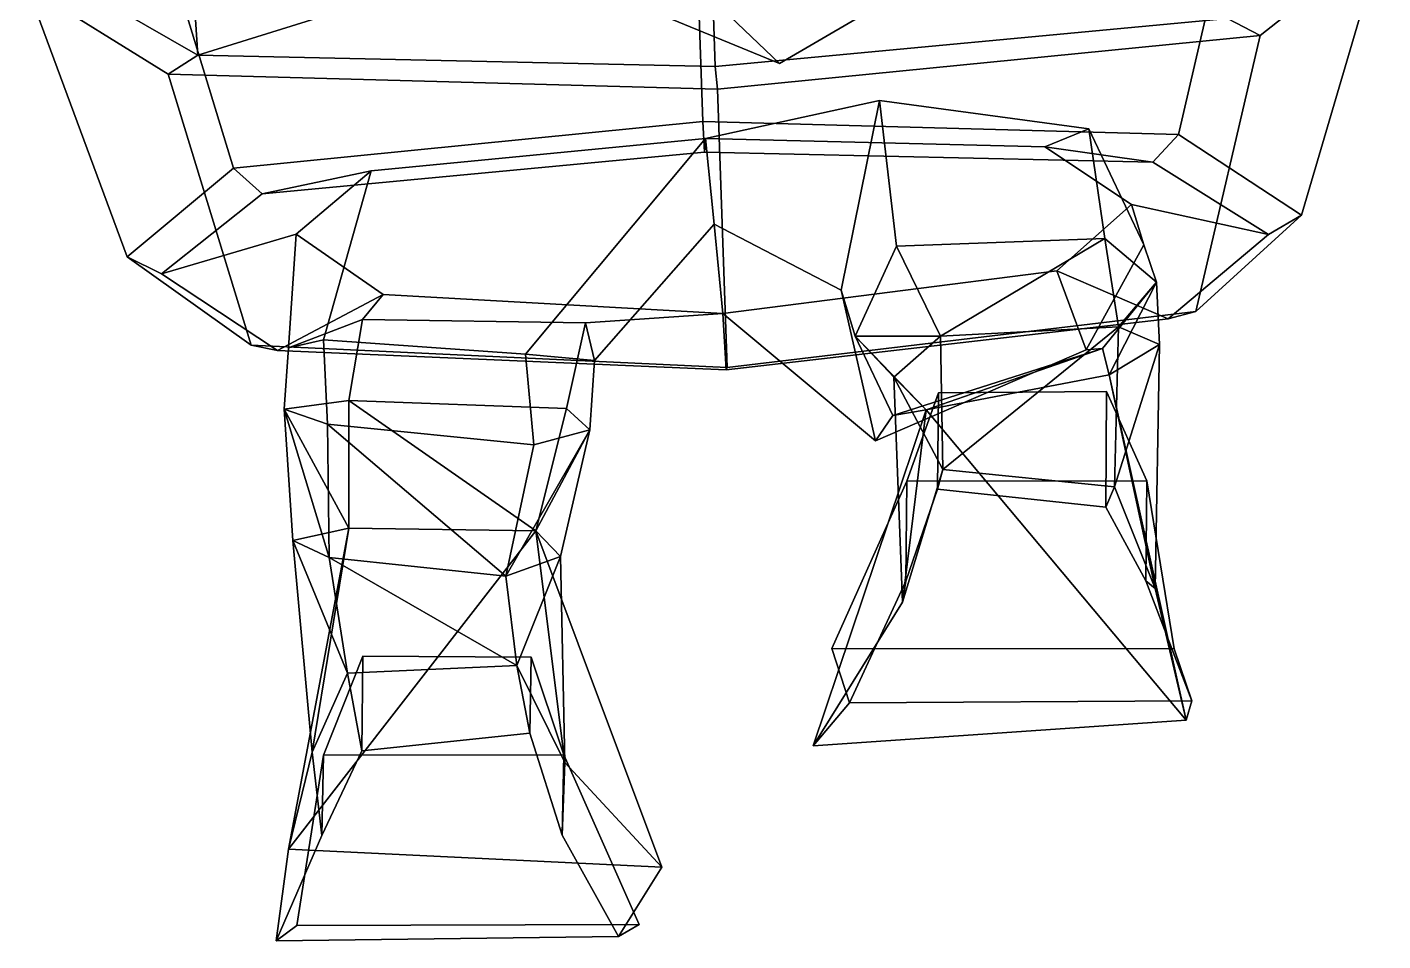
# Model space of a CAD drawing. Extents: x -138 to 129, y -216 to 311.
# Drawn here: x -137.5 to 128.6, y -216.1 to -36.7 of the extents above; entities that cross this region are included whole.
import ezdxf

# ---------------------------------------------------------------- set-up
doc = ezdxf.new("R2010")
doc.units = 0

msp = doc.modelspace()

# ---------------------------------------------------------------- linework, layer by layer
for points in [[(-4.876243, -55.168365, 131.211395), (-6.752258, -0.472549, 125.953606), (-113.255043, -11.105515, 91.165749), (-96.969673, -64.32901, 96.515839)], [(-4.876243, -55.168365, 131.211395), (88.490341, -57.740128, 98.885422), (101.08947, -3.490448, 93.904381), (-6.752258, -0.472549, 125.953606)], [(10.203416, -43.771599, 220.178085), (-6.363121, -27.964302, 224.971725), (-52.369099, -3.333923, 195.300934), (-33.314117, -25.838852, 169.745819)], [(101.08947, -3.490448, 93.904381), (88.490341, -57.740128, 98.885422), (112.648964, -73.58931, 17.122374), (128.625916, -19.21962, 12.184492)], [(-129.931274, -27.234985, 8.769096), (-106.218483, -7.987457, -61.707947), (-104.002106, -42.173996, -68.809326)], [(-104.002106, -42.173996, -68.809326), (-106.218483, -7.987457, -61.707947), (-3.570589, -10.869446, -94.155769)], [(-113.255043, -11.105515, 91.165749), (-137.51181, -28.674751, 8.784105), (-117.848602, -81.778244, 14.177354), (-96.969673, -64.32901, 96.515839)], [(-104.002106, -42.173996, -68.809326), (-3.570589, -10.869446, -94.155769), (-2.434763, -44.365814, -97.134148)], [(98.149406, -34.992111, -66.226479), (-2.434763, -44.365814, -97.134148), (-3.570589, -10.869446, -94.155769)], [(10.203416, -43.771599, 220.178085), (-33.314117, -25.838852, 169.745819), (3.858537, -14.731354, 165.551849), (25.245575, -35.033081, 211.718979)], [(104.515007, -38.269531, -77.494202), (98.149406, -34.992111, -66.226479), (120.965202, -18.321335, 11.97475), (128.625916, -19.21962, 12.184492)], [(112.648964, -73.58931, 17.122374), (91.915871, -92.519211, -72.513161), (104.515007, -38.269531, -77.494202), (128.625916, -19.21962, 12.184492)], [(10.203416, -43.771599, 220.178085), (25.245575, -35.033081, 211.718979), (14.70699, -22.370728, 225.535446), (-6.363121, -27.964302, 224.971725)], [(-109.829514, -45.884598, -80.232841), (-137.51181, -28.674751, 8.784105), (-129.931274, -27.234985, 8.769096), (-104.002106, -42.173996, -68.809326)], [(-117.848602, -81.778244, 14.177354), (-137.51181, -28.674751, 8.784105), (-109.829514, -45.884598, -80.232841), (-93.544144, -99.108093, -74.882751)], [(104.515007, -38.269531, -77.494202), (-1.993248, -48.811127, -112.291473), (-2.434763, -44.365814, -97.134148), (98.149406, -34.992111, -66.226479)], [(91.915871, -92.519211, -72.513161), (-0.114753, -103.511292, -107.032661), (-1.993248, -48.811127, -112.291473), (104.515007, -38.269531, -77.494202)], [(-109.829514, -45.884598, -80.232841), (-104.002106, -42.173996, -68.809326), (-2.434763, -44.365814, -97.134148), (-1.993248, -48.811127, -112.291473)], [(-93.544144, -99.108093, -74.882751), (-109.829514, -45.884598, -80.232841), (-1.993248, -48.811127, -112.291473), (-0.114753, -103.511292, -107.032661)], [(-4.332717, -58.534531, 98.031311), (29.83786, -51.075562, 74.739838), (70.912109, -56.605148, 51.241169), (62.239635, -60.167404, 74.795685)], [(22.308561, -88.303337, 22.192471), (29.83786, -51.075562, 74.739838), (-4.332717, -58.534531, 98.031311), (-2.674313, -75.372139, 15.05206)], [(33.123508, -79.698418, 48.938614), (29.83786, -51.075562, 74.739838), (22.308561, -88.303337, 22.192471), (25.058563, -97.334152, 27.003668)], [(33.123508, -79.698418, 48.938614), (74.037926, -78.174438, 35.71833), (70.912109, -56.605148, 51.241169), (29.83786, -51.075562, 74.739838)], [(-4.876243, -55.168365, 131.211395), (-96.969673, -64.32901, 96.515839), (-91.381653, -69.362923, 88.664032), (-4.511608, -61.202011, 119.449745)], [(-4.876243, -55.168365, 131.211395), (-4.511608, -61.202011, 119.449745), (83.475746, -63.150726, 90.898148), (88.490341, -57.740128, 98.885422)], [(-4.511608, -61.202011, 119.449745), (-91.381653, -69.362923, 88.664032), (-70.006775, -64.865753, 73.106003), (-4.332717, -58.534531, 98.031311)], [(-4.332717, -58.534531, 98.031311), (-70.006775, -64.865753, 73.106003), (-79.30674, -98.079254, 50.958126), (-39.65612, -100.874176, 75.920982)], [(-2.674313, -75.372139, 15.05206), (-4.332717, -58.534531, 98.031311), (-39.65612, -100.874176, 75.920982), (-26.119614, -102.107803, 16.264137)], [(-4.511608, -61.202011, 119.449745), (-4.332717, -58.534531, 98.031311), (62.239635, -60.167404, 74.795685), (83.475746, -63.150726, 90.898148)], [(62.239635, -60.167404, 74.795685), (70.912109, -56.605148, 51.241169), (81.682991, -79.419685, 16.539946), (79.278191, -71.497589, 16.382784)], [(74.037926, -78.174438, 35.71833), (84.176147, -86.766068, 19.745075), (81.682991, -79.419685, 16.539946), (70.912109, -56.605148, 51.241169)], [(88.490341, -57.740128, 98.885422), (83.475746, -63.150726, 90.898148), (106.143967, -77.370834, 17.378586), (112.648964, -73.58931, 17.122374)], [(83.475746, -63.150726, 90.898148), (62.239635, -60.167404, 74.795685), (79.278191, -71.497589, 16.382784), (106.143967, -77.370834, 17.378586)], [(-96.969673, -64.32901, 96.515839), (-117.848602, -81.778244, 14.177354), (-111.100357, -85.088921, 14.602899), (-91.381653, -69.362923, 88.664032)], [(-91.381653, -69.362923, 88.664032), (-111.100357, -85.088921, 14.602899), (-84.702377, -77.323364, 14.287638), (-70.006775, -64.865753, 73.106003)], [(-70.006775, -64.865753, 73.106003), (-84.702377, -77.323364, 14.287638), (-86.202003, -99.632645, 11.133837), (-79.30674, -98.079254, 50.958126)], [(79.278191, -71.497589, 16.382784), (81.682991, -79.419685, 16.539946), (70.388252, -100.048386, -21.465683), (64.635025, -84.487579, -45.059238)], [(106.143967, -77.370834, 17.378586), (79.278191, -71.497589, 16.382784), (64.635025, -84.487579, -45.059238), (86.507187, -93.928673, -60.782024)], [(112.648964, -73.58931, 17.122374), (106.143967, -77.370834, 17.378586), (86.507187, -93.928673, -60.782024), (91.915871, -92.519211, -72.513161)], [(-0.949451, -92.884491, -71.252457), (-2.674313, -75.372139, 15.05206), (-26.119614, -102.107803, 16.264137), (-27.907007, -94.72123, -46.373951)], [(22.308561, -88.303337, 22.192471), (-2.674313, -75.372139, 15.05206), (-0.949451, -92.884491, -71.252457), (29.031927, -117.911316, -37.116852)], [(-111.100357, -85.088921, 14.602899), (-88.350204, -100.140869, -63.01614), (-67.611382, -89.185928, -46.74892), (-84.702377, -77.323364, 14.287638)], [(-84.702377, -77.323364, 14.287638), (-67.611382, -89.185928, -46.74892), (-71.669815, -94.079842, -28.533577), (-86.202003, -99.632645, 11.133837)], [(41.796341, -97.321899, 71.245445), (33.123508, -79.698418, 48.938614), (25.058563, -97.334152, 27.003668)], [(41.796341, -97.321899, 71.245445), (74.037926, -78.174438, 35.71833), (33.123508, -79.698418, 48.938614)], [(41.796341, -97.321899, 71.245445), (76.745903, -95.505295, 59.271599), (74.037926, -78.174438, 35.71833)], [(84.176147, -86.766068, 19.745075), (73.582657, -99.761688, 5.32929), (70.388252, -100.048386, -21.465683), (81.682991, -79.419685, 16.539946)], [(76.745903, -95.505295, 59.271599), (84.176147, -86.766068, 19.745075), (74.037926, -78.174438, 35.71833)], [(-117.848602, -81.778244, 14.177354), (-93.544144, -99.108093, -74.882751), (-88.350204, -100.140869, -63.01614), (-111.100357, -85.088921, 14.602899)], [(64.635025, -84.487579, -45.059238), (70.388252, -100.048386, -21.465683), (29.031927, -117.911316, -37.116852), (-0.949451, -92.884491, -71.252457)], [(86.507187, -93.928673, -60.782024), (64.635025, -84.487579, -45.059238), (-0.949451, -92.884491, -71.252457), (-0.2979, -103.98336, -91.385689)], [(74.918495, -104.943253, 29.515661), (73.582657, -99.761688, 5.32929), (84.176147, -86.766068, 19.745075)], [(84.80793, -98.971191, 43.876225), (74.918495, -104.943253, 29.515661), (84.176147, -86.766068, 19.745075)], [(76.745903, -95.505295, 59.271599), (84.80793, -98.971191, 43.876225), (84.176147, -86.766068, 19.745075)], [(-88.350204, -100.140869, -63.01614), (-0.2979, -103.98336, -91.385689), (-0.949451, -92.884491, -71.252457), (-67.611382, -89.185928, -46.74892)], [(-67.611382, -89.185928, -46.74892), (-0.949451, -92.884491, -71.252457), (-27.907007, -94.72123, -46.373951), (-71.669815, -94.079842, -28.533577)], [(25.058563, -97.334152, 27.003668), (22.308561, -88.303337, 22.192471), (29.031927, -117.911316, -37.116852), (32.4231, -112.909561, 2.186248)], [(91.915871, -92.519211, -72.513161), (86.507187, -93.928673, -60.782024), (-0.2979, -103.98336, -91.385689), (-0.114753, -103.511292, -107.032661)], [(-87.032234, -111.693443, 5.795217), (-86.202003, -99.632645, 11.133837), (-71.669815, -94.079842, -28.533577), (-74.382622, -109.999512, -10.596474)], [(-74.382622, -109.999512, -10.596474), (-71.669815, -94.079842, -28.533577), (-27.907007, -94.72123, -46.373951), (-31.633343, -111.536522, -15.177167)], [(-27.056316, -115.708969, 12.37837), (-31.633343, -111.536522, -15.177167), (-27.907007, -94.72123, -46.373951), (-26.119614, -102.107803, 16.264137)], [(42.273945, -123.497353, 52.332722), (76.745903, -95.505295, 59.271599), (41.796341, -97.321899, 71.245445)], [(75.910034, -126.959709, 39.527622), (76.745903, -95.505295, 59.271599), (42.273945, -123.497353, 52.332722)], [(75.910034, -126.959709, 39.527622), (84.80793, -98.971191, 43.876225), (76.745903, -95.505295, 59.271599)], [(-78.529533, -114.643845, 23.390909), (-79.30674, -98.079254, 50.958126), (-86.202003, -99.632645, 11.133837), (-87.032234, -111.693443, 5.795217)], [(-38.013206, -118.681648, 37.111118), (-39.65612, -100.874176, 75.920982), (-79.30674, -98.079254, 50.958126), (-78.529533, -114.643845, 23.390909)], [(41.796341, -97.321899, 71.245445), (25.058563, -97.334152, 27.003668), (32.626099, -105.387039, 49.710541)], [(38.984947, -111.841835, 25.467079), (25.058563, -97.334152, 27.003668), (32.4231, -112.909561, 2.186248)], [(32.626099, -105.387039, 49.710541), (25.058563, -97.334152, 27.003668), (38.984947, -111.841835, 25.467079)], [(42.273945, -123.497353, 52.332722), (41.796341, -97.321899, 71.245445), (32.626099, -105.387039, 49.710541)], [(-93.544144, -99.108093, -74.882751), (-0.114753, -103.511292, -107.032661), (-0.2979, -103.98336, -91.385689), (-88.350204, -100.140869, -63.01614)], [(-38.013206, -118.681648, 37.111118), (-27.056316, -115.708969, 12.37837), (-26.119614, -102.107803, 16.264137), (-39.65612, -100.874176, 75.920982)], [(73.582657, -99.761688, 5.32929), (32.4231, -112.909561, 2.186248), (29.031927, -117.911316, -37.116852), (70.388252, -100.048386, -21.465683)], [(38.984947, -111.841835, 25.467079), (32.4231, -112.909561, 2.186248), (73.582657, -99.761688, 5.32929)], [(74.918495, -104.943253, 29.515661), (38.984947, -111.841835, 25.467079), (73.582657, -99.761688, 5.32929)], [(83.916222, -146.920502, 20.127417), (74.918495, -104.943253, 29.515661), (84.80793, -98.971191, 43.876225)], [(83.916222, -146.920502, 20.127417), (84.80793, -98.971191, 43.876225), (75.910034, -126.959709, 39.527622)], [(34.316078, -149.603485, 24.137218), (42.273945, -123.497353, 52.332722), (32.626099, -105.387039, 49.710541)], [(34.316078, -149.603485, 24.137218), (32.626099, -105.387039, 49.710541), (38.984947, -111.841835, 25.467079)], [(90.034096, -172.780289, -9.096754), (38.984947, -111.841835, 25.467079), (74.918495, -104.943253, 29.515661)], [(90.034096, -172.780289, -9.096754), (74.918495, -104.943253, 29.515661), (83.916222, -146.920502, 20.127417)], [(35.171761, -125.805695, 126.888474), (41.389847, -108.440102, 108.525841), (41.222885, -127.366707, 61.588001), (34.971291, -145.465042, 71.46904)], [(35.171761, -125.805695, 126.888474), (82.311279, -125.747124, 126.697182), (74.3787, -108.217003, 108.357742), (41.389847, -108.440102, 108.525841)], [(41.389847, -108.440102, 108.525841), (74.3787, -108.217003, 108.357742), (74.21817, -130.898743, 61.855797), (41.222885, -127.366707, 61.588001)], [(82.311279, -125.747124, 126.697182), (82.110817, -145.406479, 71.277748), (74.21817, -130.898743, 61.855797), (74.3787, -108.217003, 108.357742)], [(-74.366013, -135.035202, 1.559208), (-87.032234, -111.693443, 5.795217), (-74.382622, -109.999512, -10.596474)], [(-78.198341, -140.816818, 32.34977), (-78.529533, -114.643845, 23.390909), (-87.032234, -111.693443, 5.795217)], [(-78.198341, -140.816818, 32.34977), (-87.032234, -111.693443, 5.795217), (-85.354431, -137.488602, 16.448696)], [(-85.354431, -137.488602, 16.448696), (-87.032234, -111.693443, 5.795217), (-74.366013, -135.035202, 1.559208)], [(-74.366013, -135.035202, 1.559208), (-74.382622, -109.999512, -10.596474), (-37.639156, -135.58316, -2.747418)], [(-37.639156, -135.58316, -2.747418), (-74.382622, -109.999512, -10.596474), (-31.633343, -111.536522, -15.177167)], [(-37.639156, -135.58316, -2.747418), (-31.633343, -111.536522, -15.177167), (-27.056316, -115.708969, 12.37837)], [(16.792934, -177.792053, -5.105359), (34.316078, -149.603485, 24.137218), (38.984947, -111.841835, 25.467079)], [(16.792934, -177.792053, -5.105359), (38.984947, -111.841835, 25.467079), (90.034096, -172.780289, -9.096754)], [(-43.535042, -144.477951, 44.622673), (-38.013206, -118.681648, 37.111118), (-78.529533, -114.643845, 23.390909)], [(-43.535042, -144.477951, 44.622673), (-78.529533, -114.643845, 23.390909), (-78.198341, -140.816818, 32.34977)], [(-43.535042, -144.477951, 44.622673), (-32.799339, -140.587204, 22.313204), (-27.056316, -115.708969, 12.37837)], [(-43.535042, -144.477951, 44.622673), (-27.056316, -115.708969, 12.37837), (-38.013206, -118.681648, 37.111118)], [(-32.799339, -140.587204, 22.313204), (-37.639156, -135.58316, -2.747418), (-27.056316, -115.708969, 12.37837)], [(34.316078, -149.603485, 24.137218), (34.971291, -145.465042, 71.46904), (41.222885, -127.366707, 61.588001), (42.273945, -123.497353, 52.332722)], [(42.273945, -123.497353, 52.332722), (41.222885, -127.366707, 61.588001), (74.21817, -130.898743, 61.855797), (75.910034, -126.959709, 39.527622)], [(20.470825, -158.649231, 133.117615), (87.653984, -158.747894, 132.879211), (82.311279, -125.747124, 126.697182), (35.171761, -125.805695, 126.888474)], [(20.470825, -158.649231, 133.117615), (35.171761, -125.805695, 126.888474), (34.971291, -145.465042, 71.46904), (23.903584, -169.350784, 63.023621)], [(83.916222, -146.920502, 20.127417), (75.910034, -126.959709, 39.527622), (74.21817, -130.898743, 61.855797), (82.110817, -145.406479, 71.277748)], [(87.653984, -158.747894, 132.879211), (91.10096, -168.958954, 66.440971), (82.110817, -145.406479, 71.277748), (82.311279, -125.747124, 126.697182)], [(-86.202385, -198.083328, -47.742439), (-81.560455, -179.067978, -14.186713), (-74.366013, -135.035202, 1.559208)], [(-86.202385, -198.083328, -47.742439), (-74.366013, -135.035202, 1.559208), (-37.639156, -135.58316, -2.747418)], [(-12.89618, -201.631149, -43.237377), (-86.202385, -198.083328, -47.742439), (-37.639156, -135.58316, -2.747418)], [(-81.560455, -179.067978, -14.186713), (-85.354431, -137.488602, 16.448696), (-74.366013, -135.035202, 1.559208)], [(-12.89618, -201.631149, -43.237377), (-37.639156, -135.58316, -2.747418), (-31.964308, -181.070282, -9.731354)], [(-31.964308, -181.070282, -9.731354), (-37.639156, -135.58316, -2.747418), (-32.799339, -140.587204, 22.313204)], [(-74.648964, -163.550079, 8.741914), (-78.198341, -140.816818, 32.34977), (-85.354431, -137.488602, 16.448696)], [(-81.560455, -179.067978, -14.186713), (-74.648964, -163.550079, 8.741914), (-85.354431, -137.488602, 16.448696)], [(-41.378189, -162.022446, 22.5616), (-43.535042, -144.477951, 44.622673), (-78.198341, -140.816818, 32.34977)], [(-74.648964, -163.550079, 8.741914), (-41.378189, -162.022446, 22.5616), (-78.198341, -140.816818, 32.34977)], [(-41.378189, -162.022446, 22.5616), (-32.799339, -140.587204, 22.313204), (-43.535042, -144.477951, 44.622673)], [(-31.964308, -181.070282, -9.731354), (-32.799339, -140.587204, 22.313204), (-41.378189, -162.022446, 22.5616)], [(16.792934, -177.792053, -5.105359), (23.903584, -169.350784, 63.023621), (34.971291, -145.465042, 71.46904), (34.316078, -149.603485, 24.137218)], [(90.034096, -172.780289, -9.096754), (83.916222, -146.920502, 20.127417), (82.110817, -145.406479, 71.277748), (91.10096, -168.958954, 66.440971)], [(87.653984, -158.747894, 132.879211), (20.470825, -158.649231, 133.117615), (23.903584, -169.350784, 63.023621), (91.10096, -168.958954, 66.440971)], [(-79.313927, -179.617737, 89.902641), (-71.578667, -160.203445, 73.476532), (-71.80439, -178.790848, 30.145569), (-79.628922, -195.371262, 34.605412)], [(-32.174633, -179.578278, 89.658989), (-38.589378, -160.360565, 73.320534), (-71.578667, -160.203445, 73.476532), (-79.313927, -179.617737, 89.902641)], [(-41.378189, -162.022446, 22.5616), (-74.648964, -163.550079, 8.741914), (-71.80439, -178.790848, 30.145569), (-38.815861, -175.295685, 30.829554)], [(-38.589378, -160.360565, 73.320534), (-38.815861, -175.295685, 30.829554), (-71.80439, -178.790848, 30.145569), (-71.578667, -160.203445, 73.476532)], [(-31.964308, -181.070282, -9.731354), (-41.378189, -162.022446, 22.5616), (-38.815861, -175.295685, 30.829554), (-32.489109, -195.363358, 34.556679)], [(-32.174633, -179.578278, 89.658989), (-32.489109, -195.363358, 34.556679), (-38.815861, -175.295685, 30.829554), (-38.589378, -160.360565, 73.320534)], [(-81.560455, -179.067978, -14.186713), (-79.628922, -195.371262, 34.605412), (-71.80439, -178.790848, 30.145569), (-74.648964, -163.550079, 8.741914)], [(90.034096, -172.780289, -9.096754), (91.10096, -168.958954, 66.440971), (23.903584, -169.350784, 63.023621), (16.792934, -177.792053, -5.105359)], [(-86.202385, -198.083328, -47.742439), (-88.611198, -216.100311, 22.860582), (-79.628922, -195.371262, 34.605412), (-81.560455, -179.067978, -14.186713)], [(-84.548798, -213.104233, 92.560226), (-79.313927, -179.617737, 89.902641), (-79.628922, -195.371262, 34.605412), (-88.611198, -216.100311, 22.860582)], [(-17.366562, -212.863251, 92.198463), (-32.174633, -179.578278, 89.658989), (-79.313927, -179.617737, 89.902641), (-84.548798, -213.104233, 92.560226)], [(-17.366562, -212.863251, 92.198463), (-21.431786, -215.247147, 19.219936), (-32.489109, -195.363358, 34.556679), (-32.174633, -179.578278, 89.658989)], [(-12.89618, -201.631149, -43.237377), (-31.964308, -181.070282, -9.731354), (-32.489109, -195.363358, 34.556679), (-21.431786, -215.247147, 19.219936)], [(-86.202385, -198.083328, -47.742439), (-12.89618, -201.631149, -43.237377), (-21.431786, -215.247147, 19.219936), (-88.611198, -216.100311, 22.860582)], [(-84.548798, -213.104233, 92.560226), (-88.611198, -216.100311, 22.860582), (-21.431786, -215.247147, 19.219936), (-17.366562, -212.863251, 92.198463)]]:
    msp.add_3dface(points)

doc.saveas('drawing.dxf')
